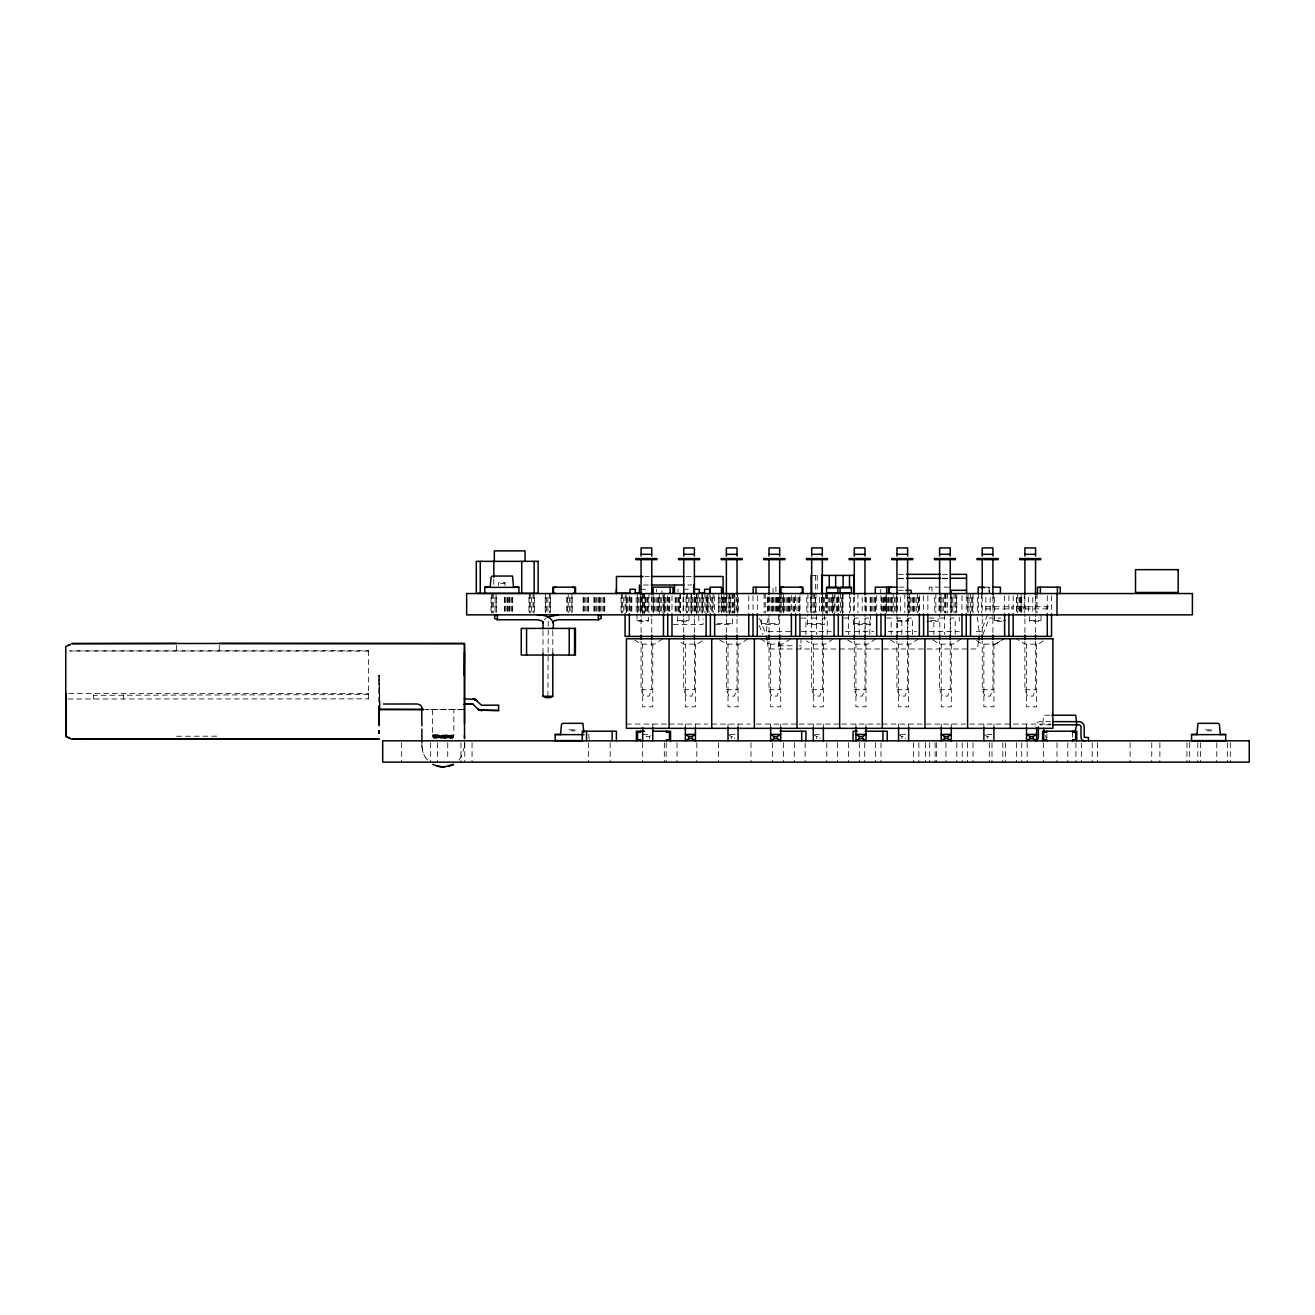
<?xml version="1.0" encoding="UTF-8"?>
<svg xmlns="http://www.w3.org/2000/svg" width="1315" height="1315" viewBox="0 0 1315 1315"><rect width="100%" height="100%" fill="white"/><g stroke="black" fill="none" stroke-linecap="round" stroke-linejoin="round"><path stroke-width="0.75" stroke-dasharray="5 3.75" d="M368.562 693.449L368.562 694.731L368.562 693.449L65.98 693.613M464.524 745.243L464.524 744.29M444.174 735.825L444.125 737.321L440.295 735.825L438.569 736.581L438.931 737.945L443.204 735.036L445.949 735.036L451.308 737.945L453.856 735.036L452.738 737.945L453.494 735.036L452.426 735.069L453.609 735.858L452.574 737.945L448.53 735.036L447.905 735.858L450.256 737.945L453.856 735.036M464.491 746.854L464.524 742.465M433.966 735.069L452.426 735.036L451.719 737.321L433.177 737.321L432.536 735.036L433.638 737.945L452.097 737.912L433.638 737.945L432.536 735.069L432.52 709.459L433.95 709.459M438.931 737.945L434.197 735.825L433.638 737.945L433.966 735.036L436.136 737.945L435.38 735.825L432.898 735.069L440.574 737.945L444.125 737.288M464.491 746.772L461.006 757.473M368.545 651.073L69.843 650.941L368.545 650.761L368.529 651.796M435.084 737.945L432.536 735.069M766.251 631.381L768.338 616.998M978.426 641.786L977.374 648.985L768.338 648.985L767.286 641.786M444.125 737.321L446.032 736.581L448.957 737.912L450.733 735.036L450.256 737.945M445.801 737.945L445.949 735.036M444.076 737.945L447.445 737.945L447.823 736.581L449.237 737.271L452.196 735.825L452.738 737.945L453.79 735.825L432.602 735.858L435.66 735.036L442.267 737.288M987.549 614.861L981.072 631.381L973.396 631.381M982.913 634.586L989.39 618.066L1000.797 618.066M548.256 621.255L547.895 697.706M651.747 641.095L651.747 689.701L649.068 696.095L643.742 696.095L641.079 689.701L641.079 641.095M694.386 641.095L694.386 689.701L691.723 696.095L686.397 696.095L683.718 689.701L683.718 641.095M737.025 641.095L737.025 689.701L734.362 696.095L729.036 696.095L726.373 689.701L726.373 641.095M779.68 641.095L779.68 689.701L777.017 696.095L771.675 696.095L769.012 689.701L769.012 641.095M822.319 641.095L822.319 689.701L819.656 696.095L814.33 696.095L811.667 689.701L811.667 641.095M864.974 641.095L864.974 689.701L862.311 696.095L856.969 696.095L854.306 689.701L854.306 641.095M907.613 641.095L907.613 689.701L904.95 696.095L899.624 696.095L896.945 689.701L896.945 641.095M950.252 641.095L950.252 689.701L947.589 696.095L942.263 696.095L939.6 689.701L939.6 641.095M992.907 641.095L992.907 689.701L990.244 696.095L984.902 696.095L982.239 689.701L982.239 641.095M1035.546 641.095L1035.546 689.701L1032.883 696.095L1027.557 696.095L1024.895 689.701L1024.895 641.095M434.673 737.288L433.177 737.321M451.308 737.945L450.864 736.614M452.574 737.945L453.576 736.581L452.426 735.036L449.451 736.614M433.966 735.036L432.898 735.036M458.836 759.971L461.023 757.391M544.163 619.661L546.202 617.902M447.823 736.614L440.443 735.036L438.47 735.858L442.267 737.321L440.295 735.858L438.569 736.614L437.862 735.036L436.81 735.858L437.435 737.945L434.377 736.581L433.819 737.912M437.862 735.036L435.66 735.085M453.79 735.825L448.941 737.945L446.032 736.614L453.576 736.581L452.097 737.945M662.859 638.778L654.459 644.12L641.03 644.12L632.63 638.794M702.144 640.915L697.098 644.12L683.668 644.12L678.639 640.915M748.136 638.794L739.753 644.12L726.324 644.12L717.924 638.778M790.792 638.778L782.392 644.12L768.963 644.12M646.06 736.548L649.429 736.548L652.782 734.411M833.447 638.778L825.047 644.12L811.602 644.12L806.572 640.915M876.086 638.778L867.686 644.12L854.257 644.12L845.857 638.794M918.725 638.778L910.325 644.12L896.896 644.12L888.496 638.794M961.38 638.778L952.981 644.12L939.551 644.12L931.152 638.794M995.636 644.103L1004.019 638.778L995.619 644.12L982.19 644.12L973.79 638.794M1043.305 640.915L1038.275 644.12L1024.829 644.12L1016.446 638.778M438.733 737.321L442.218 735.825L440.443 735.036L440.574 737.945M450.256 737.945L451.719 737.321M452.426 709.492L453.856 709.443L453.856 735.069M452.87 736.614L432.997 736.614L442.235 736.581M898.309 574.343L904.342 574.343M942.461 574.343L948.493 574.343M811.125 575.411L818.587 575.411M645.155 576.48L649.248 576.48M686.167 576.48L692.315 576.48M898.309 578.271L904.342 578.271M942.461 578.271L948.493 578.271M898.309 578.731L904.342 578.731M942.461 578.731L948.493 578.731M643.38 585.011L649.298 585.011M687.794 585.011L691.739 585.011M898.983 587.148L906.577 587.148M949.085 587.148L929.179 587.148L929.179 591.931M983.883 587.148L989.57 587.148L989.57 593.542M980.102 587.854L989.57 587.854M640.652 589.268L645.977 589.268L645.977 592.112M683.29 589.268L688.616 589.268L688.616 592.112M898.309 590.32L905.854 590.32M801.213 618.066L805.898 618.066L805.898 634.586M811.881 618.066L816.566 618.066M843.852 618.066L848.553 618.066M886.507 618.066L891.192 618.066L891.192 634.586M929.146 618.066L933.847 618.066L933.847 634.586M944.499 618.066L939.814 618.066L939.814 634.586M636.986 620.548L648.361 620.548M677.62 620.548L688.978 620.548M896.961 620.548L908.336 620.548M930.543 620.548L938.121 620.548M994.452 620.548L1005.827 620.548M1029.645 620.548L1041.02 620.548M896.961 621.255L908.336 621.255L908.418 597.421M926.746 621.255L938.121 621.255L938.121 614.861M1002.03 621.255L994.452 621.255L994.452 614.861M717.283 623.392L732.455 623.392M761.418 623.392L778.48 623.392M807.459 623.392L824.521 623.392M853.501 623.392L870.563 623.392M673.214 624.461L703.065 624.461L703.065 618.691M715.393 624.461L732.455 624.461L732.455 614.861M790.545 631.381L764.64 631.381L758.18 614.861M801.213 631.381L831.212 631.381M845.43 631.381L873.85 631.381M888.069 631.381L916.506 631.381M929.146 631.381L959.21 631.381M778.365 645.78L792.583 645.78M799.454 645.78L800.966 645.78M641.079 689.701L651.747 689.701M683.718 689.701L694.386 689.701M726.373 689.701L737.025 689.701M769.012 689.701L779.68 689.701M811.667 689.701L822.319 689.701M854.306 689.701L864.974 689.701M896.945 689.701L907.613 689.701M939.6 689.701L950.252 689.701M982.239 689.701L992.907 689.701M1024.895 689.701L1035.546 689.701M368.562 694.567L93.48 695.306M68.018 699.021L368.562 698.857M1049.666 715.229L1043.65 715.229L1042.631 724.828M1050.652 721.623L1039.803 721.672A5.342 5.342 0 0 0 1035.201 726.258M626.417 724.072L667.034 724.072M669.072 724.072L707.651 724.072M711.711 724.072L750.306 724.072M756.388 724.072L797.005 724.072M799.027 724.072L839.644 724.072M841.682 724.072L880.261 724.072M882.299 724.072L965.555 724.072M969.615 724.072L1050.849 724.072M1050.882 724.828L1040.494 724.828A2.137 2.137 0 0 0 1039.951 724.894M569.05 729.809L575.444 729.809M1205.428 729.809L1211.822 729.809M588.709 734.411L589.317 740.608M642.706 734.411L650.777 734.411M730.006 734.411L736.055 734.411M815.3 734.411L819.344 734.411M900.594 734.411L906.643 734.411M991.937 734.411L983.867 734.411L987.236 736.548L990.59 736.548M453.067 735.825L451.029 735.825L453.215 737.288L450.601 737.321M176.654 736.252L219.309 736.17M728 734.411L731.354 736.548L734.723 736.548L734.723 738.668M813.295 734.411L816.648 736.548L820.001 736.548L820.001 738.685M898.589 734.411L901.942 736.548L905.295 736.548L905.295 738.685M438.569 736.581L440.459 737.288M445.949 735.069L447.905 735.858M447.659 737.271L448.941 737.945M434.197 735.825L435.364 735.858M760.58 638.778L768.963 644.103M448.53 735.036L449.582 735.858M425.386 757.391L427.589 759.988M421.868 745.769L423.118 752.936L425.386 757.489M759.199 625.398L762.799 634.586M1045.474 735.48L1046.904 740.822M422 747.89L423.118 752.837M977.374 616.998L979.478 634.586M380.084 705.711L378.999 675.335L379.016 707.437M421.918 746.788L421.868 740.411M379.575 706.533L378.999 675.335L379.246 707.437M123.347 698.988L123.347 694.813M93.497 694.813L93.48 699.005M368.545 650.761L368.545 698.923M219.276 645.254L219.276 650.876M176.637 645.27L176.637 650.892M1230.298 742.761L1230.298 762.141M1227.585 742.761L1227.585 762.141M1216.753 742.761L1216.753 762.141M1211.296 729.809L1211.296 730.877L1205.97 730.877L1205.97 729.809M1200.513 742.761L1200.513 762.141M1197.801 742.761L1197.801 762.141M1189.68 742.761L1189.68 762.141M1186.968 742.761L1186.968 762.141M1159.879 742.761L1159.879 762.141M1151.759 742.761L1151.759 762.141M1130.095 742.761L1130.095 762.141M1097.598 742.761L1097.598 762.141M1092.19 742.761L1092.19 762.141M1081.357 742.761L1081.357 762.141M1075.933 742.761L1075.933 762.141M1072.481 732.291L1072.481 737.879M1067.813 742.761L1067.813 762.141M1056.981 742.761L1056.981 762.141M1051.54 595.777L1051.54 614.056M1047.282 595.777L1047.282 614.056M1046.822 606.757L1046.822 608.894M1046.904 734.148L1046.904 737.879M1043.436 742.761L1043.436 762.141M1041.02 614.861L1041.02 621.255L1029.645 621.255L1029.645 614.861M1037.042 593.542L1037.042 612.922M1036.598 644.103L1036.582 706.812L1026.522 706.812L1026.522 644.103M1035.908 593.542L1035.908 612.922M1035.546 596.533L1035.546 616.784M1035.546 618.823L1035.546 632.992M1035.217 606.757L1035.217 608.894M1032.785 597.421L1032.785 612.922M1028.511 597.421L1028.511 612.922M1027.196 742.761L1027.196 762.141M1026.522 724.072L1026.522 727.754M1025.305 606.757L1025.305 608.894M1024.895 596.533L1024.895 616.784M1024.895 618.823L1024.895 632.992M1024.254 593.542L1024.254 612.922M1023.366 606.757L1023.366 608.894M1021.804 597.421L1021.804 612.922M1021.771 742.761L1021.771 762.141M1021.426 597.421L1021.426 614.861M1021.13 593.542L1021.13 612.922M1020.44 597.421L1020.44 612.922M1019.98 597.421L1019.98 612.922M1019.092 597.421L1019.092 612.922M1017.728 593.542L1017.728 612.922M1016.742 597.421L1016.742 612.922M1016.38 597.421L1016.38 612.922M1016.364 742.761L1016.364 762.141M1013.158 595.777L1013.158 614.056M1008.901 595.777L1008.901 614.056M1005.531 742.761L1005.531 762.141M1004.627 595.777L1004.627 614.056M1002.819 742.761L1002.819 762.141M994.403 597.421L994.403 612.922M993.943 644.103L993.943 706.812L983.867 706.812L983.883 644.103M993.943 724.072L993.943 727.754M993.252 593.542L993.252 612.922M992.907 596.533L992.907 616.784M992.907 618.823L992.907 632.992M991.987 742.761L991.987 762.141M990.129 597.421L990.129 612.922M989.291 742.761L989.291 762.141M989.028 587.148L989.028 593.542M987.236 736.548L987.22 738.685M985.872 597.421L985.872 612.922M983.883 724.072L983.883 727.737M982.239 596.533L982.239 616.784M982.239 618.823L982.239 632.992M981.598 593.542L981.598 612.922M978.475 593.542L978.475 612.922M977.341 597.421L977.341 612.922M973.051 593.542L973.051 612.922M973.034 742.761L973.034 762.141M972.689 597.421L972.689 612.922M971.703 597.421L971.703 612.922M970.339 593.542L970.519 614.056M968.991 597.421L968.991 614.861M968.004 593.542L968.004 612.922M967.643 597.421L967.643 612.922M967.626 742.761L967.626 762.141M966.246 595.777L966.246 614.056M962.202 742.761L962.202 762.141M961.988 595.777L961.988 614.056M959.243 617.228L959.243 621.255M956.81 593.542L956.81 612.922M956.794 742.761L956.794 762.141M956.449 597.421L956.449 612.922M955.446 593.542L955.446 612.922M955.167 634.586L955.167 618.066L950.466 618.066L950.466 634.586M954.098 593.542L954.098 612.922M952.75 597.421L952.75 612.922M951.748 593.542L951.748 612.922M951.386 597.421L951.386 612.922M951.304 644.103L951.304 706.812L941.228 706.812L941.228 644.103M951.304 724.072L951.304 727.655M950.614 593.542L950.614 612.922M950.252 596.533L950.252 616.784M950.252 618.823L950.252 632.992M947.49 593.542L947.49 612.922M945.978 593.542L945.978 612.922M945.962 742.761L945.962 762.141M945.616 593.542L945.616 612.922M944.614 593.542L944.614 612.922M944.499 614.861L944.499 634.586M943.266 597.421L943.217 612.922M941.918 597.421L941.918 612.922M941.228 724.072L941.228 727.754M940.915 593.542L940.915 612.922M940.554 597.421L940.554 612.922M939.6 596.533L939.6 616.784M938.959 597.421L938.959 612.922M936.461 742.761L936.461 762.141M935.836 593.542L935.836 612.922M935.129 742.761L935.129 762.141M934.702 597.421L934.702 612.922M932.023 587.148L932.023 591.175M929.705 742.761L929.705 762.141M927.864 595.777L927.864 614.056M925.629 742.761L925.629 762.141M923.607 595.777L923.607 614.056M919.349 595.777L919.349 614.056M918.889 597.421L918.889 612.922M918.873 742.761L918.873 762.141M918.527 597.421L918.527 612.922M917.541 593.542L917.541 612.922M916.193 597.421L916.193 612.922M914.829 597.421L914.829 614.861M913.843 597.421L913.843 614.861M913.481 597.421L913.481 614.861M913.465 742.761L913.465 762.141M913.12 597.421L913.12 612.922M912.511 634.586L912.511 618.066L907.827 618.066L907.827 634.586M912.117 597.421L912.117 614.861M910.769 597.421L910.769 612.922M909.421 593.542L909.421 612.922M909.109 597.421L909.109 612.922M908.665 644.103L908.649 706.812L898.572 706.812L898.589 644.103M908.665 724.072L908.665 727.737M907.958 593.542L908.057 612.922M907.613 596.533L907.613 616.784M907.613 618.823L907.613 632.992M904.835 593.542L904.835 612.922M901.86 634.586L901.86 618.066L897.159 618.066L897.159 634.586M901.942 736.548L901.942 738.668M900.578 597.421L900.578 612.922M898.589 724.072L898.572 727.754M897.225 597.421L897.225 612.922M896.945 596.533L896.945 632.992M896.32 593.542L896.32 612.922M895.877 597.421L895.877 612.922M894.529 597.421L894.529 612.922M893.197 593.542L893.164 612.922M892.047 597.421L892.047 612.922M891.817 597.421L891.817 614.861M891.455 597.421L891.455 612.922M890.452 597.421L890.452 612.922M889.104 597.421L889.104 614.861M888.743 597.421L888.743 612.922M887.757 597.421L887.757 614.861M886.754 597.421L886.754 612.922M886.392 593.542L886.392 612.922M886.031 597.421L886.031 612.922M885.225 595.777L885.225 614.056M885.044 597.421L885.044 614.861M884.058 597.421L884.058 612.922M883.696 597.421L883.696 614.861M882.332 597.421L882.332 612.922M881.346 597.421L881.346 612.922M880.968 595.777L880.968 614.056M880.968 742.761L880.968 762.141M880.705 589.514L880.705 592.818M876.694 595.777L876.694 614.056M875.56 597.421L875.56 612.922M875.543 742.761L875.543 762.141M875.198 597.421L875.198 614.861M874.212 597.421L874.212 614.861M872.864 597.421L872.864 614.861M871.5 597.421L871.5 612.922M870.514 597.421L870.563 624.461L853.501 624.461L853.501 614.861M870.152 597.421L870.152 612.922M869.873 634.586L869.873 618.066L865.188 618.066L865.188 634.586M866.454 597.421L866.454 612.922M866.01 644.103L866.01 706.812L855.934 706.812L855.934 644.103M866.01 724.072L866.01 727.737M865.319 597.421L865.319 612.922M864.974 596.533L864.974 616.784M864.974 618.823L864.974 632.992M864.711 742.761L864.711 762.141M862.196 597.421L862.196 612.922M859.205 634.586L859.205 618.066L854.52 618.066L854.52 634.586M859.303 742.761L859.303 762.141M857.939 593.542L857.939 612.922M855.934 724.072L855.934 727.737M854.306 596.533L854.306 616.784M854.306 618.823L854.306 632.992M853.665 597.421L853.665 612.922M850.542 597.421L850.542 612.922M849.408 593.542L849.408 612.922M848.553 614.861L848.553 634.586M848.471 742.761L848.471 762.141M843.063 593.542L843.063 612.922M842.701 597.421L842.701 612.922M842.586 593.755L842.586 614.056M841.715 597.421L841.715 612.922M840.367 593.542L840.367 612.922M839.003 597.421L839.003 612.922M838.312 595.777L838.312 614.056M838.017 597.421L838.017 612.922M837.655 597.421L837.655 612.922M837.639 742.761L837.639 762.141M837.293 597.421L837.293 612.922M836.307 597.421L836.307 612.922M834.943 593.542L834.943 612.922M834.055 595.777L834.055 614.056M833.595 597.421L833.595 612.922M832.609 593.542L832.609 612.922M832.231 597.421L832.231 614.861M831.869 597.421L831.869 614.861M830.883 597.421L830.883 612.922M829.535 597.421L829.535 612.922M828.171 597.421L828.171 612.922M827.184 593.542L827.184 614.861M827.234 634.586L827.234 618.066L822.533 618.066L822.533 634.586M826.823 593.542L826.823 612.922M826.806 742.761L826.806 762.141M826.461 593.542L826.461 612.922M825.475 593.542L825.475 612.922M824.521 614.861L824.521 624.461L807.459 624.461L807.459 614.861M824.111 597.421L824.111 614.861M823.815 597.421L823.815 612.922M823.371 644.103L823.354 706.812L813.295 706.812L813.295 644.103M823.354 724.072L823.354 727.754M822.68 593.542L822.763 614.861M822.319 596.533L822.319 616.784M822.319 618.823L822.319 632.992M821.776 597.421L821.776 614.861M821.398 597.421L821.398 612.922M819.557 597.421L819.557 612.922M817.223 575.411L817.223 591.52M816.648 736.548L816.648 738.685M816.566 614.861L816.566 634.586M815.99 593.542L815.99 612.922M815.629 597.421L815.629 614.861M815.399 575.411L815.399 593.542M815.284 597.421L815.284 612.922M814.643 593.542L814.643 612.922M813.295 724.072L813.295 727.754M813.278 593.542L813.278 612.922M811.93 593.542L811.93 612.922M811.667 596.533L811.667 632.992M810.944 593.542L810.944 612.922M810.566 597.421L810.566 612.922M807.903 593.542L807.903 612.922M806.753 597.421L806.753 612.922M805.142 742.761L805.142 762.141M800.966 638.202L800.966 648.985M799.931 595.777L799.931 614.056M799.75 597.421L799.75 614.861M799.372 597.421L799.372 614.861M798.386 597.421L798.386 614.861M797.038 597.421L797.038 614.861M795.674 595.777L795.674 614.056M794.687 597.421L794.687 612.922M794.326 597.421L794.326 614.861M794.309 742.761L794.309 762.141M793.964 597.421L793.964 614.861M792.978 597.421L792.978 614.861M791.4 595.777L791.614 614.861M790.266 597.421L790.266 612.922M789.279 597.421L789.279 614.861M788.918 597.421L788.918 612.922M788.54 597.421L788.54 612.922M787.553 597.421L787.553 612.922M786.206 597.421L786.206 612.922M784.841 597.421L784.841 612.922M783.855 597.421L783.855 614.861M783.493 593.542L783.493 612.922M783.477 742.761L783.477 762.141M783.132 597.421L783.132 612.922M782.146 597.421L782.146 612.922M781.176 593.542L781.176 612.922M780.781 597.421L780.781 612.922M780.716 644.103L780.716 706.812L770.639 706.812L770.656 644.103M780.716 724.072L780.716 727.754M780.025 593.542L780.025 612.922M779.68 596.533L779.68 616.784M779.68 618.823L779.68 632.992M779.433 597.421L779.433 612.922M778.447 597.421L778.447 612.922M778.48 614.861L778.48 624.461L761.418 624.461L761.418 614.861M778.365 641.999L778.365 648.985M778.086 597.421L778.086 612.922M777.707 597.421L777.707 614.861M776.902 597.421L776.902 612.922M776.721 597.421L776.721 612.922M775.916 591.931L775.916 587.148L773.072 587.148L773.072 592.818M775.373 597.421L775.373 614.861M774.009 597.421L774.009 612.922M773.023 597.421L773.023 612.922M772.645 597.421L772.661 612.922M772.645 742.761L772.645 762.141M772.299 597.421L772.299 612.922M771.313 597.421L771.313 612.922M770.639 724.072L770.639 727.754M769.949 597.421L769.949 614.861M769.012 596.533L769.012 616.784M769.012 618.823L769.012 632.992M768.371 597.421L768.601 612.922M767.615 597.421L767.615 614.861M767.253 597.421L767.253 612.922M765.248 593.542L765.248 612.922M764.114 593.542L764.114 612.922M757.292 595.777L757.292 614.056M753.018 595.777L753.018 614.056M750.98 742.761L750.98 762.141M748.761 595.777L748.761 614.056M738.52 597.421L738.52 612.922M738.077 644.103L738.077 706.812L728 706.812L728 644.103M738.077 724.072L738.077 727.754M737.025 596.533L737.025 616.784M737.025 618.823L737.025 632.992M736.104 597.421L736.104 612.922M734.756 593.542L734.756 612.922M733.392 593.542L733.392 612.922M732.406 593.542L732.406 612.922M732.044 593.542L732.044 612.922M731.354 736.548L731.354 738.685M730.696 597.421L730.696 614.861M729.989 593.542L729.989 612.922M729.694 593.542L729.694 614.861M729.332 593.542L729.332 614.861M728.97 597.421L728.97 612.922M727.984 593.542L727.984 612.922M728 724.072L728 727.754M726.62 593.542L726.62 612.922M726.373 596.533L726.373 616.784M726.373 618.823L726.373 632.992M725.732 597.421L725.732 612.922M725.272 597.421L725.272 612.922M724.286 597.421L724.286 612.922M723.924 593.542L723.924 612.922M723.562 597.421L723.562 612.922M722.609 597.421L722.609 612.922L722.56 593.542M721.458 593.542L721.458 612.922M721.212 597.421L721.212 612.922M719.864 597.421L719.864 612.922M718.861 593.542L718.861 612.922M718.5 597.421L718.5 612.922M718.483 742.761L718.483 762.141M714.637 595.777L714.637 614.056M713.092 593.542L713.092 612.922M712.73 597.421L712.73 612.922M711.727 597.421L711.727 614.861M710.379 595.777L710.379 614.056M709.032 593.542L709.032 612.922M708.029 597.421L708.029 614.861M707.667 597.421L707.667 614.861M707.306 593.542L707.306 612.922M706.319 597.421L706.319 612.922M706.122 595.777L706.122 614.056M704.955 593.542L704.955 612.922M703.607 597.421L703.607 612.922M702.621 593.542L702.621 612.922M702.259 597.421L702.259 612.922M701.898 593.542L701.898 612.922M700.895 597.421L700.895 612.922M699.547 597.421L699.547 612.922M698.807 615.93L698.807 624.461M698.199 593.542L698.199 612.922M697.197 597.421L697.197 612.922M696.835 593.542L696.835 614.861M696.819 742.761L696.819 762.141M696.473 593.542L696.473 612.922M695.882 597.421L695.882 612.922M695.487 597.421L695.487 612.922M695.438 644.103L695.421 706.812L685.345 706.812L685.362 644.103M695.438 724.072L695.421 727.754M694.731 597.421L694.731 612.922M694.386 596.533L694.386 616.784M694.386 618.823L694.386 632.992M694.123 597.421L694.123 612.922M692.775 597.421L692.775 612.922M691.789 597.421L691.789 612.922M691.608 593.542L691.427 614.861M691.065 593.542L691.065 612.922M690.063 597.421L690.063 612.922M688.978 614.861L688.978 621.255L677.62 621.255L677.62 614.861M688.715 597.421L688.715 612.922M687.351 593.542L687.367 612.922M686.364 593.542L686.364 612.922M686.003 597.421L686.003 612.922M685.362 724.072L685.345 727.754M683.718 596.533L683.718 616.784M683.718 618.823L683.718 632.992M683.093 597.421L683.093 612.922M680.595 593.542L680.595 612.922M680.233 593.542L680.233 612.922M679.97 593.542L679.97 612.922M679.23 597.421L679.23 612.922M678.819 597.421L678.819 612.922M677.965 589.268L677.965 592.112M677.882 597.421L677.882 614.861M677.028 742.761L677.028 762.141M676.535 597.421L676.535 612.922M675.532 597.421L675.532 612.922M675.17 597.421L675.17 614.861M671.998 595.777L671.998 614.056M669.762 597.421L669.762 612.922M669.401 597.421L669.401 612.922M668.398 597.421L668.398 612.922M667.741 595.777L667.741 614.056M667.05 597.421L667.05 612.922M666.195 742.761L666.195 762.141M665.702 597.421L665.702 612.922M664.7 593.542L664.7 612.922M664.338 597.421L664.338 612.922M664.322 742.761L664.322 762.141M663.976 597.421L663.976 612.922M663.467 595.777L663.467 614.056M662.99 593.542L662.99 612.922M661.971 590.698L661.971 593.542M661.642 597.421L661.642 612.922M660.278 597.421L660.278 614.861M659.292 593.542L659.292 614.861M658.93 597.421L658.93 614.861M658.568 597.421L658.568 612.922M657.566 597.421L657.566 614.861M656.645 589.268L656.645 592.112M656.218 597.421L656.218 614.861M654.87 597.421L654.87 614.861M653.867 597.421L653.867 612.922M653.506 597.421L653.506 612.922M653.226 593.542L653.226 612.922M652.782 644.103L652.782 706.812L642.706 706.812L642.706 644.103M652.782 724.072L652.782 727.655M652.092 597.421L652.092 612.922M651.747 596.533L651.747 616.784M651.747 618.823L651.747 632.992M649.429 736.548L649.429 738.668M648.969 593.542L648.969 612.922M648.361 617.228L648.361 621.255L636.986 621.255L636.986 614.861M648.098 597.421L648.098 614.861M647.736 597.421L647.736 614.861M646.733 597.421L646.733 614.861M645.386 597.421L645.386 614.861M645.024 597.421L645.024 612.922M644.712 593.542L644.712 612.922M644.038 593.542L644.038 614.861M643.035 593.542L643.035 612.922M642.673 593.542L642.673 614.861M642.657 742.761L642.657 762.141M642.312 597.421L642.312 612.922M641.326 597.421L641.326 612.922M641.079 596.533L641.079 616.784M641.079 618.823L641.079 632.992M640.438 597.421L640.438 612.922M640.339 593.542L640.339 612.922M639.978 597.421L639.978 612.922M638.613 597.421L638.613 614.861M637.627 597.421L637.627 614.861M637.315 593.542L637.265 612.922M636.181 597.421L636.181 612.922M631.841 597.421L631.841 612.922M631.479 597.421L631.479 612.922M630.493 597.421L630.493 612.922M629.359 595.777L629.359 614.056M629.145 597.421L629.145 612.922M627.781 597.421L627.781 614.861M626.795 597.421L626.795 612.922M626.433 597.421L626.433 612.922M626.072 593.542L626.072 612.922M625.085 595.777L625.085 614.861M623.721 597.421L623.721 612.922M622.373 593.542L622.373 612.922M621.37 593.542L621.37 612.922M621.009 597.421L621.009 612.922M610.16 742.761L610.16 762.141M604.769 597.421L604.769 614.861M604.407 597.421L604.407 612.922M603.421 597.421L603.421 614.861M602.056 597.421L602.056 614.861M600.708 597.421L600.708 614.861M599.706 597.421L599.706 612.922M599.344 597.421L599.344 612.922M598.982 597.421L598.982 612.922M597.996 597.421L597.996 612.922M596.648 597.421L596.648 614.861M595.284 597.421L595.284 612.922M594.298 597.421L594.298 612.922M593.936 597.421L593.936 612.922M588.512 597.421L588.512 612.922M588.495 742.761L588.495 762.141M588.15 597.421L588.15 612.922M587.164 597.421L587.164 614.861M585.816 597.421L585.816 612.922M584.452 597.421L584.452 614.861M583.466 597.421L583.466 614.861M583.104 597.421L583.104 612.922M574.918 729.809L574.918 730.877L569.592 730.877L569.592 729.809M572.272 597.421L572.272 612.922M571.91 593.542L571.91 612.922M570.924 597.421L570.924 612.922M569.559 597.421L569.559 612.922M568.212 593.542L568.212 612.922M567.225 597.421L567.225 612.922M566.847 597.421L566.847 612.922M552.81 630.756L552.81 653.374M550.607 597.421L550.607 612.922M550.245 593.542L550.245 612.922M549.259 593.542L549.259 612.922M547.895 597.421L547.895 612.922M546.547 597.421L546.547 612.922M545.561 593.542L545.561 612.922M545.199 597.421L545.199 612.922M542.996 630.756L542.996 653.374M534.367 597.421L534.367 612.922M533.989 593.542L533.989 612.922M533.002 593.542L533.002 612.922M531.654 597.421L531.654 612.922M530.29 593.542L530.29 612.922M529.304 593.542L529.304 612.922M528.942 597.421L528.942 612.922M512.702 597.421L512.702 612.922M512.34 597.421L512.34 614.861M511.338 597.421L511.338 612.922M509.99 597.421L509.99 612.922M509.628 597.421L509.628 612.922M508.626 597.421L508.626 614.861M507.639 597.421L507.639 614.861M507.278 597.421L507.278 614.861M505.93 597.421L505.93 612.922M505.059 585.602L505.059 582.529L498.664 582.529L498.664 585.602M504.927 597.421L504.927 612.922M504.565 597.421L504.565 614.861M504.533 582.529L504.533 583.597L499.207 583.597L499.207 582.529M496.445 597.421L496.445 612.922M496.084 593.542L496.084 612.922M495.097 597.421L495.097 612.922M493.799 579.323L493.799 585.323M493.733 593.542L493.733 612.922M492.385 593.542L492.385 612.922M491.399 593.542L491.399 612.922M491.037 597.421L491.037 612.922M472.052 742.761L472.052 762.141M464.787 742.761L464.787 762.141M460.94 742.761L460.94 762.141M447.725 742.761L447.725 760.202M437.501 742.761L437.501 762.141M430.663 742.761L430.663 762.141M401.65 742.761L401.65 762.141M434.377 736.581L433.851 737.321L435.791 737.321L434.377 736.581M1008.128 606.757L984.672 606.757L984.672 608.894L1008.128 608.894L1008.128 606.757M1048.762 606.757L1011.761 606.757L1011.761 608.894L1048.762 608.894L1048.762 606.757M464.294 709.426L425.715 709.426L464.294 709.508M737.452 612.922L737.452 593.542L737.386 612.922M734.395 612.922L734.395 593.542L734.263 612.922"/><path stroke-width="1.5" d="M464.491 643.676L219.276 643.462M464.524 723.365L464.491 644.268M464.294 675.302L464.491 651.846M379.164 708.325L378.999 722.182L379.575 706.451L379.016 709.443L423.677 709.508L379.016 709.443M65.997 725.535L65.783 736.203L70.435 738.619M65.997 731.913L65.783 736.301L70.451 738.537M65.997 731.666L65.783 736.301L65.783 734.362M379.164 730.811L379.016 733.408L379.164 731.682M490.133 587.361L491.103 577.121L492.27 576.052L512.521 576.052L513.59 587.361M560.519 734.625L561.489 724.384L562.656 723.332L582.907 723.332L583.811 732.57M1196.897 734.625L1197.965 723.332L1218.232 723.332L1219.399 724.384L1220.353 734.625M543.111 621.633L542.996 628.849M552.81 622.718L554.01 620.894L557.807 619.792L598.358 619.76L601.202 618.346L601.202 616.275L598.358 614.861L598.358 619.76M978.689 639.978L979.215 636.378M1074.848 731.929L1076.755 724.828L1075.736 715.229L1051.671 715.229M695.438 727.639L695.421 740.822L692.068 738.668L688.715 738.668L685.362 740.805L685.362 727.639M692.068 736.548L695.438 734.411L685.362 734.411L688.715 736.548L692.068 736.548L692.068 738.668M780.716 727.639L780.716 740.805L777.362 738.668L774.009 738.668L770.656 740.805L770.656 727.639M777.362 736.548L780.716 734.411L770.656 734.411L774.009 736.548L777.362 736.548L777.362 738.668M866.01 727.639L866.01 740.805L862.656 738.668L859.303 738.668L855.934 740.805L855.934 727.639M862.656 736.548L866.01 734.411L855.934 734.411L859.303 736.548L862.656 736.548L862.656 738.668M951.304 727.639L951.304 740.822L947.951 738.668L944.581 738.668L941.228 740.805L941.228 727.639M947.951 736.548L951.304 734.411L941.228 734.411L944.581 736.548L947.951 736.548L947.951 738.668M1036.598 727.639L1036.598 740.805L1033.228 738.668L1029.875 738.668L1026.522 740.805L1026.522 727.639M1033.228 736.548L1036.598 734.411L1026.522 734.411L1029.875 736.548L1033.228 736.548L1033.228 738.668M71.865 643.643L176.637 643.462M68.413 645.386L70.385 644.399L65.766 646.635L65.783 730.91M71.947 643.528L464.491 643.413L464.524 738.652L464.507 735.414M552.81 653.276L552.81 696.276L550.064 697.64L545.741 697.64L542.996 696.276L542.996 653.276M547.55 617.13L558.398 614.861M448.925 766.3L453.626 764.36L443.895 767.072L437.484 766.218L443.895 767.072M641.112 554.305L651.698 554.305M683.767 554.305L694.353 554.305M726.422 554.305L736.992 554.305M769.045 554.305L779.647 554.305M811.7 554.305L822.286 554.305M854.339 554.305L864.925 554.305M896.994 554.305L907.58 554.305M939.633 554.305L950.219 554.305M982.272 554.305L992.874 554.305M1024.944 554.305L1035.513 554.305M635.819 558.563L656.99 558.563M678.474 558.563L699.646 558.563M721.113 558.563L742.285 558.563M763.752 558.563L784.94 558.563M806.407 558.563L827.579 558.563M849.046 558.563L870.218 558.563M891.702 558.563L912.873 558.563M934.34 558.563L955.512 558.563M976.979 558.563L998.167 558.563M1019.635 558.563L1040.806 558.563M635.819 559.631L656.99 559.631M678.474 559.631L699.646 559.631M721.113 559.631L742.285 559.631M763.752 559.631L784.94 559.631M806.407 559.631L827.579 559.631M849.046 559.631L870.218 559.631M891.702 559.631L912.873 559.631M934.34 559.631L955.512 559.631M976.979 559.631L998.167 559.631M1019.635 559.631L1040.806 559.631M906.347 574.343L940.455 574.343M950.498 574.343L966.558 574.343L966.558 593.542M821.267 575.411L853.78 575.411L853.78 593.542M643.101 576.48L616.456 576.48L616.439 593.542M651.303 576.48L684.112 576.48M694.369 576.48L723.069 576.48L723.069 593.114M906.347 578.271L940.455 578.271M950.498 578.271L966.558 578.271M651.155 585.011L683.849 585.011M490.133 587.148L484.808 587.148L484.808 593.542M513.59 587.148L518.915 587.148L518.915 593.542M769.275 587.148L753.166 587.148L753.166 593.542M897.093 587.148L875.297 587.148L875.297 593.542M983.883 587.148L978.196 587.148L978.196 593.542M992.825 587.148L1000.403 587.148L1000.403 593.542M484.808 587.361L518.915 587.361M826.56 587.854L837.918 587.854M840.088 587.854L851.462 587.854M616.439 589.268L616.225 593.542M723.069 589.268L723.48 593.542M905.854 590.32L911.114 590.32L911.114 593.542M966.558 590.32L951.074 590.32L951.074 593.542M826.56 592.818L837.918 592.818M840.088 592.818L851.462 592.818M616.456 593.114L629.984 593.114M635.309 593.114L638.876 593.114M699.284 593.114L704.61 593.114M497.432 619.76L497.432 614.861L494.588 616.275L494.588 618.346L497.432 619.76L537.983 619.792L541.796 620.894L542.996 622.718M542.996 696.276L552.81 696.276M464.294 698.923L474.994 699.301L481.569 705.218L498.632 705.152L498.615 710.544L479.564 710.166L498.632 710.495M383.454 704.018L417.562 704.002L420.586 705.218L421.721 707.125M464.294 704.232L472.973 704.199L478.644 709.755L479.548 710.231L477.855 709.064L481.569 710.544L477.855 709.064M464.294 704.248L472.973 704.248M1052.674 721.623L1079.582 721.672A5.342 5.342 0 0 1 1084.168 726.258L1084.234 737.222L1088.475 737.616L1088.475 740.822M1052.871 724.828L1078.875 724.828A2.137 2.137 0 0 1 1081.012 726.948L1081.012 737.09A3.731 3.731 0 0 0 1084.744 740.822M644.629 731.222L636.427 731.222L636.427 740.822M652.503 731.222L670.551 731.222L670.551 740.822M780.042 731.222L805.947 731.222L805.947 740.822M857.331 731.222L853.073 731.222L853.073 740.822M865.204 731.222L887.198 731.222L887.198 740.822M560.519 734.411L555.193 734.411L555.193 740.822M1196.897 734.411L1191.571 734.411L1191.571 740.822M1220.353 734.411L1225.695 734.411L1225.695 740.822M555.193 734.625L583.975 734.625M1191.571 734.625L1225.695 734.625M555.193 740.608L583.285 740.608M1191.571 740.608L1225.695 740.608M537.391 614.861C545.248 614.368 556.327 618.823 552.81 628.849M472.973 698.923L476.688 700.484L475.011 699.251M478.644 709.706L481.569 710.544M475.915 699.761L472.973 698.873L476.704 700.435M432.783 764.278L437.484 766.3M1043.584 728.379L1044.521 731.929M766.514 636.378L767.023 639.978M421.721 707.125L421.868 725.831M379.016 705.826L379.164 725.765M379.016 723.381L379.164 724.631M421.868 729.085L421.868 741.923M379.164 730.713L379.164 732.603M65.98 693.531L65.783 736.301L65.997 727.179L65.997 730.006M1076.755 740.822L1076.755 731.222L1042.631 731.222L1042.631 740.822M1072.481 731.222L1072.481 732.291L1075.686 732.291L1075.686 739.753L1072.481 739.753L1072.481 740.822M1060.252 593.542L1060.252 587.148L1037.502 587.148L1037.502 593.542M1057.408 587.148L1057.408 593.542M1056.997 593.542L1056.997 614.861M1051.54 614.056L1051.54 636.394L625.085 636.394L625.085 614.056M1047.282 614.056L1047.282 636.394M1046.904 731.222L1046.904 732.291L1043.699 732.291L1043.699 739.753L1046.904 739.753L1046.904 740.822M1040.346 587.148L1040.346 593.542M1038.373 726.948L1038.373 737.09A3.731 3.731 0 0 1 1035.595 740.69M1035.546 556.031L1035.546 547.928L1024.895 547.928L1024.895 556.031M1035.546 560.075L1035.546 594.512M1035.546 635.014L1035.546 639.074M1029.875 736.548L1029.875 738.668M1024.895 560.075L1024.895 594.512M1024.895 635.014L1024.895 639.074M1013.158 614.056L1013.158 636.394M1010.232 638.778L1010.232 728.329M1008.901 614.056L1008.901 636.394M1004.627 614.056L1004.627 636.394M993.943 727.639L993.943 740.822M992.907 556.031L992.907 547.928L982.239 547.928L982.239 556.031M992.907 560.075L992.907 594.512M992.907 635.014L992.907 639.074M983.883 727.639L983.867 740.822M982.239 560.075L982.239 594.512M982.239 635.014L982.239 639.074M970.519 614.056L970.519 636.394M967.593 638.778L967.593 728.329M966.246 614.056L966.246 636.394M961.988 614.056L961.988 636.394M950.252 556.031L950.252 547.928L939.6 547.928L939.6 556.031M950.252 560.075L950.252 594.512M950.252 635.014L950.252 639.074M944.581 736.548L944.581 738.668M939.6 560.075L939.6 594.512M939.6 635.014L939.6 639.074M927.864 614.056L927.864 636.394M924.938 638.778L924.938 728.329M923.607 614.056L923.607 636.394M919.349 614.056L919.349 636.394M908.665 727.639L908.649 740.822M907.613 556.031L907.613 547.928L896.945 547.928L896.945 556.031M907.613 560.075L907.613 594.512M907.613 635.014L907.613 639.074M898.589 727.639L898.572 740.822M896.945 560.075L896.945 594.512M896.945 635.014L896.945 639.074M891.406 587.148L889.269 587.854L889.269 592.818L891.406 593.542M888.562 587.148L888.562 593.542M886.672 587.148L886.672 593.542M885.225 614.056L885.225 636.394M882.924 731.222L882.924 740.822M882.299 638.778L882.299 728.329M880.968 614.056L880.968 636.394M876.694 614.056L876.694 636.394M864.974 556.031L864.974 547.928L854.306 547.928L854.306 556.031M864.974 560.075L864.974 594.512M864.974 635.014L864.974 639.074M859.303 736.548L859.303 738.668M854.306 560.075L854.306 594.512M854.306 635.014L854.306 639.074M851.462 593.542L851.462 587.148L840.088 587.148L840.088 593.542M849.506 575.411L849.506 587.493M843.112 575.411L843.112 587.493M842.586 614.056L842.586 636.394M839.66 638.778L839.66 728.329M838.312 614.056L838.312 636.394M837.918 593.542L837.918 587.148L826.56 587.148L826.56 593.542M835.65 575.411L835.65 587.493M834.055 614.056L834.055 636.394M829.255 575.411L829.255 587.493M823.371 727.639L823.354 740.822M822.319 556.031L822.319 547.928L811.667 547.928L811.667 556.031M822.319 560.075L822.319 594.512M822.319 635.014L822.319 639.074M821.793 575.411L821.793 593.542M813.295 727.639L813.295 740.822M811.667 560.075L811.667 594.512M811.667 635.014L811.667 639.074M811.125 575.411L811.125 593.542M802.988 593.542L802.988 587.148L780.239 587.148L780.239 593.542M801.69 731.222L801.69 740.822M800.145 587.148L802.282 587.854L802.282 592.818L800.145 593.542M799.931 614.056L799.931 636.394M797.005 638.778L797.005 728.329M795.674 614.056L795.674 636.394M791.4 614.056L791.4 636.394M783.082 587.148L780.962 587.854L780.962 592.818L783.082 593.542M779.68 556.031L779.68 547.928L769.012 547.928L769.012 556.031M779.68 560.075L779.68 594.512M779.68 635.014L779.68 639.074M774.009 736.548L774.009 738.668M769.012 560.075L769.012 594.512M769.012 635.014L769.012 639.074M757.292 614.056L757.292 636.394M756.01 587.148L756.01 593.542M754.366 638.778L754.366 728.329M753.018 614.056L753.018 636.394M748.761 614.056L748.761 636.394M738.077 727.639L738.077 740.822M737.025 556.031L737.025 547.928L726.373 547.928L726.373 556.031M737.025 560.075L737.025 594.512M737.025 635.014L737.025 639.074M728 727.639L728 740.822M726.373 560.075L726.373 594.512M726.373 635.014L726.373 639.074M721.475 593.542L721.475 587.148L710.116 587.148L710.116 593.542M714.637 614.056L714.637 636.394M711.711 638.778L711.711 728.329M710.379 614.056L710.379 636.394M709.952 593.542L709.952 589.268L704.61 589.268L704.61 593.542M706.122 614.056L706.122 636.394M699.284 593.542L699.284 589.268L693.958 589.268L693.958 593.542M694.386 556.031L694.386 547.928L683.718 547.928L683.718 556.031M694.386 560.075L694.386 594.512M694.386 635.014L694.386 639.074M693.712 585.011L693.712 593.542M688.715 736.548L688.715 738.668M683.718 560.075L683.718 594.512M683.718 635.014L683.718 639.074M674.513 585.011L674.513 593.542M673.001 593.542L673.001 587.148L653.111 587.148L653.111 593.542M671.998 614.056L671.998 636.394M670.157 587.148L670.157 593.542M669.072 638.778L669.072 728.329M667.741 614.056L667.741 636.394M666.294 731.222L666.294 732.291L669.483 732.291L669.483 739.753L666.294 739.753L666.294 740.822M663.467 614.056L663.467 636.394M652.782 727.639L652.782 740.805M651.747 556.031L651.747 547.928L641.079 547.928L641.079 556.031M651.747 560.075L651.747 594.512M651.747 635.014L651.747 639.074M642.706 727.639L642.706 740.805M641.079 560.075L641.079 594.512M641.079 635.014L641.079 639.074M640.701 731.222L640.701 732.291L637.496 732.291L637.496 739.753L640.701 739.753L640.701 740.822M639.435 585.011L639.435 593.542M635.309 593.542L635.309 589.268L629.984 589.268L629.984 593.542M629.359 614.056L629.359 636.394M616.39 740.822L616.39 731.222L582.282 731.222L582.282 740.822M612.132 731.222L612.132 740.822M586.539 731.222L586.539 740.822M575.526 593.542L575.526 587.148L552.777 587.148L552.777 593.542M574.556 628.406L574.556 655.051M572.683 587.148L574.803 587.854L574.803 592.818L572.683 593.542M569.214 628.406L569.214 655.051M555.62 587.148L553.484 587.854L553.484 592.818L555.62 593.542M534.169 561.341L534.169 593.328M526.575 628.406L526.575 655.051M525.047 561.341L525.047 550.886L494.341 550.886L494.341 561.341M521.726 561.341L521.726 593.328M493.799 561.341L493.799 577.334M480.254 561.341L480.254 593.328M379.016 739.03L71.684 739.26L379.016 739.112M538.131 561.341L476.293 561.341L476.293 593.328L538.131 593.328L538.131 561.341M1178.174 569.658L1135.519 569.658L1135.519 592.473L1178.174 592.473L1178.174 569.658M1192.393 593.542L466.661 593.542L466.661 614.861L1192.393 614.861L1192.393 593.542M575.411 628.406L521.25 628.406L521.25 655.051L575.411 655.051L575.411 628.406M1052.888 638.778L626.417 638.794L626.417 728.346L1052.888 728.329L1052.888 638.778M1249.25 740.822L382.698 740.822L382.698 762.141L1249.25 762.141L1249.25 740.822"/></g></svg>
